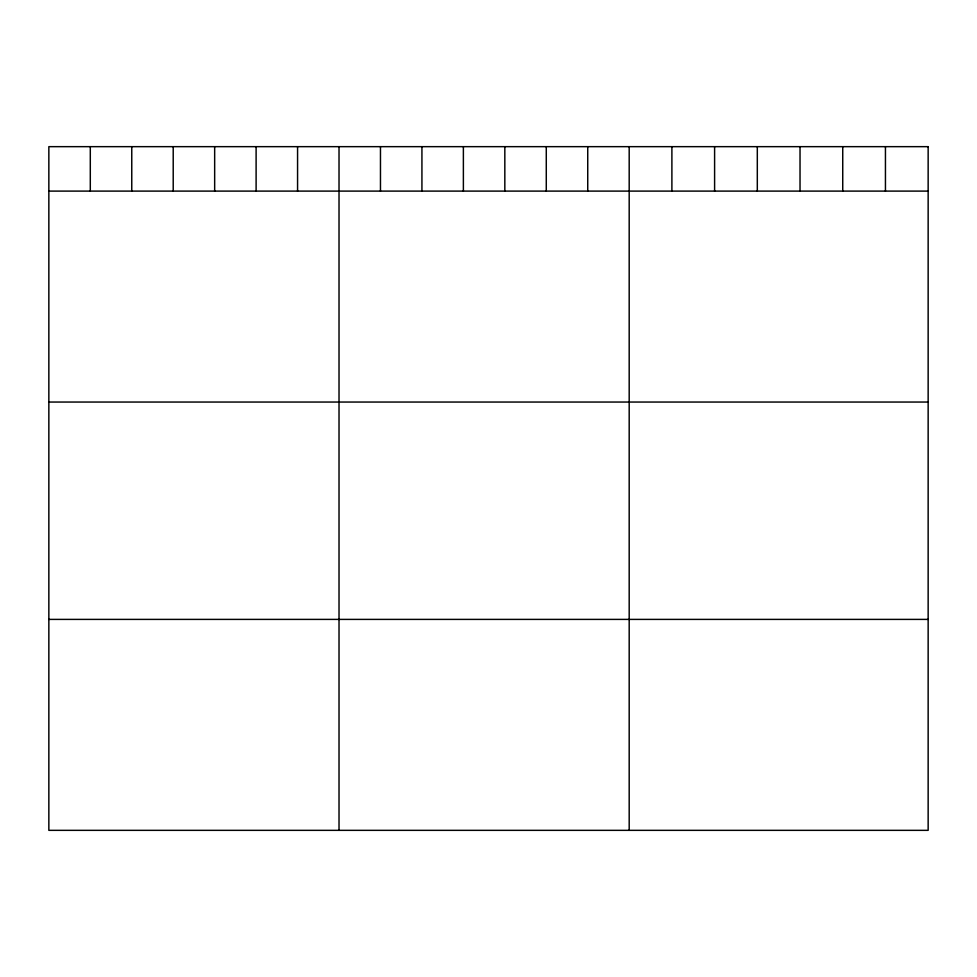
<?xml version="1.0" encoding="UTF-8"?>
<svg xmlns="http://www.w3.org/2000/svg" width="977" height="977" viewBox="0 0 977 977"><rect width="100%" height="100%" fill="white"/><g stroke="black" fill="none" stroke-linecap="round" stroke-linejoin="round"><path stroke-width="1.47" d="M48.85 191.101L928.15 191.101M48.85 402.048L928.15 402.048M48.85 619.394L928.15 619.394M885.443 146.66L885.443 191.101M842.736 146.66L842.736 191.101M800.029 146.66L800.029 191.101M757.309 146.66L757.309 191.101M714.602 146.66L714.602 191.101M671.895 146.66L671.895 191.101M629.188 146.66L629.188 830.34M587.739 146.66L587.739 191.101M546.277 146.66L546.277 191.101M504.828 146.66L504.828 191.101M463.379 146.66L463.379 191.101M421.93 146.66L421.93 191.101M380.468 146.66L380.468 191.101M339.019 146.66L339.019 830.34M297.57 146.66L297.57 191.101M256.108 146.66L256.108 191.101M214.659 146.66L214.659 191.101M173.21 146.66L173.21 191.101M131.761 146.66L131.761 191.101M90.299 146.66L90.299 191.101M928.15 146.66L48.85 146.66L48.85 830.34L928.15 830.34L928.15 146.66"/></g></svg>
